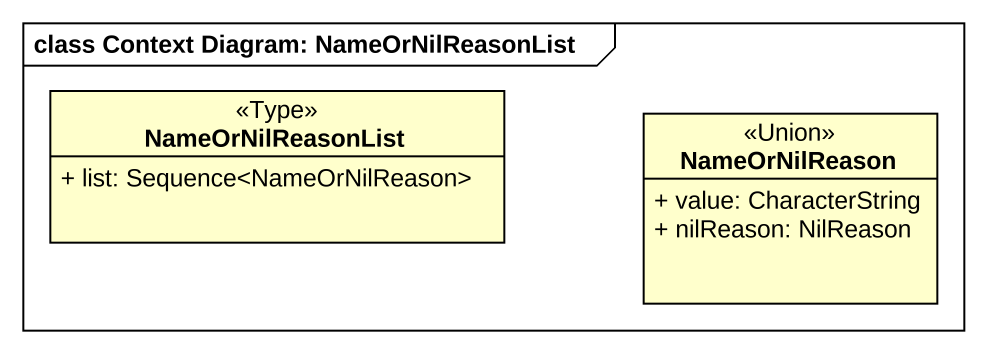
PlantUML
@startuml
mainframe class Context Diagram: NameOrNilReasonList
hide circle
hide empty members
skinparam classAttributeIconSize 0
class NameOrNilReasonList <<Type>> {
  + list: Sequence<NameOrNilReason>
}
class NameOrNilReason <<Union>> {
  + value: CharacterString
  + nilReason: NilReason
}
@enduml
